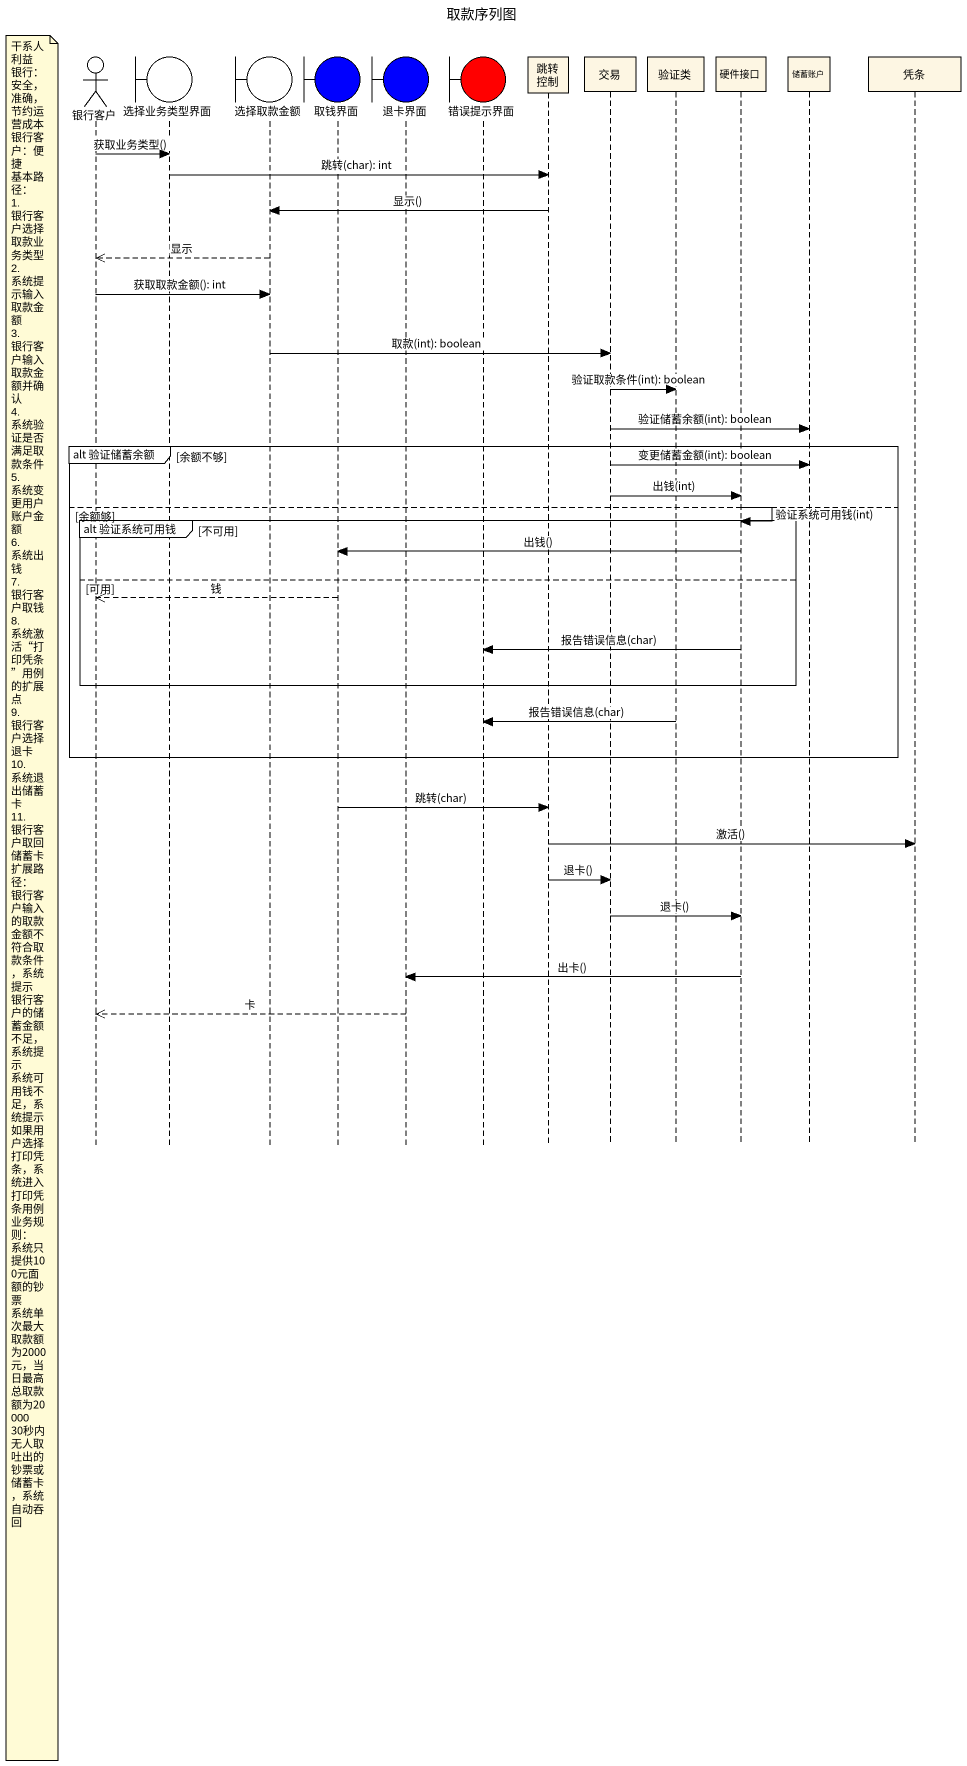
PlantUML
@startuml
title 取款序列图
hide footbox
actor 银行客户
boundary 选择业务类型界面
boundary 选择取款金额
boundary 取钱界面 #0000FF
boundary 退卡界面 #0000FF
boundary 错误提示界面 #FF0000
participant 跳转控制
participant 交易
participant 验证类
participant 硬件接口
participant 储蓄账户
participant 凭条

银行客户 -> 选择业务类型界面 : 获取业务类型()
选择业务类型界面 -> 跳转控制 : 跳转(char): int
跳转控制 -> 选择取款金额 : 显示()
选择取款金额 -->> 银行客户 : 显示
银行客户 -> 选择取款金额 : 获取取款金额(): int
选择取款金额 -> 交易 : 取款(int): boolean
交易 -> 验证类 : 验证取款条件(int): boolean
交易 -> 储蓄账户 : 验证储蓄余额(int): boolean
group alt 验证储蓄余额 [余额不够]
  交易 -> 储蓄账户 : 变更储蓄金额(int): boolean
  交易 -> 硬件接口 : 出钱(int)
else 余额够
  硬件接口 -> 硬件接口 : 验证系统可用钱(int)
  group alt 验证系统可用钱 [不可用]
    硬件接口 -> 取钱界面 : 出钱()
  else 可用
    取钱界面 -->> 银行客户 : 钱
    硬件接口 -> 错误提示界面 : 报告错误信息(char)
  end
  验证类 -> 错误提示界面 : 报告错误信息(char)
end
取钱界面 -> 跳转控制 : 跳转(char)
跳转控制 -> 凭条 : 激活()
跳转控制 -> 交易 : 退卡()
note left of 银行客户
  干系人利益
  银行：安全，准确，节约运营成本
  银行客户：便捷
  基本路径：
  1.银行客户选择取款业务类型
  2.系统提示输入取款金额
  3.银行客户输入取款金额并确认
  4.系统验证是否满足取款条件
  5.系统变更用户账户金额
  6.系统出钱
  7.银行客户取钱
  8.系统激活“打印凭条”用例的扩展点
  9.银行客户选择退卡
  10.系统退出储蓄卡
  11.银行客户取回储蓄卡
  扩展路径：
  银行客户输入的取款金额不符合取款条件，系统提示
  银行客户的储蓄金额不足，系统提示
  系统可用钱不足，系统提示
  如果用户选择打印凭条，系统进入打印凭条用例
  业务规则：
  系统只提供100元面额的钞票
  系统单次最大取款额为2000元，当日最高总取款额为20000
  30秒内无人取吐出的钞票或储蓄卡，系统自动吞回
end note
交易 -> 硬件接口 : 退卡()
硬件接口 -> 退卡界面 : 出卡()
退卡界面 -->> 银行客户 : 卡
@enduml
